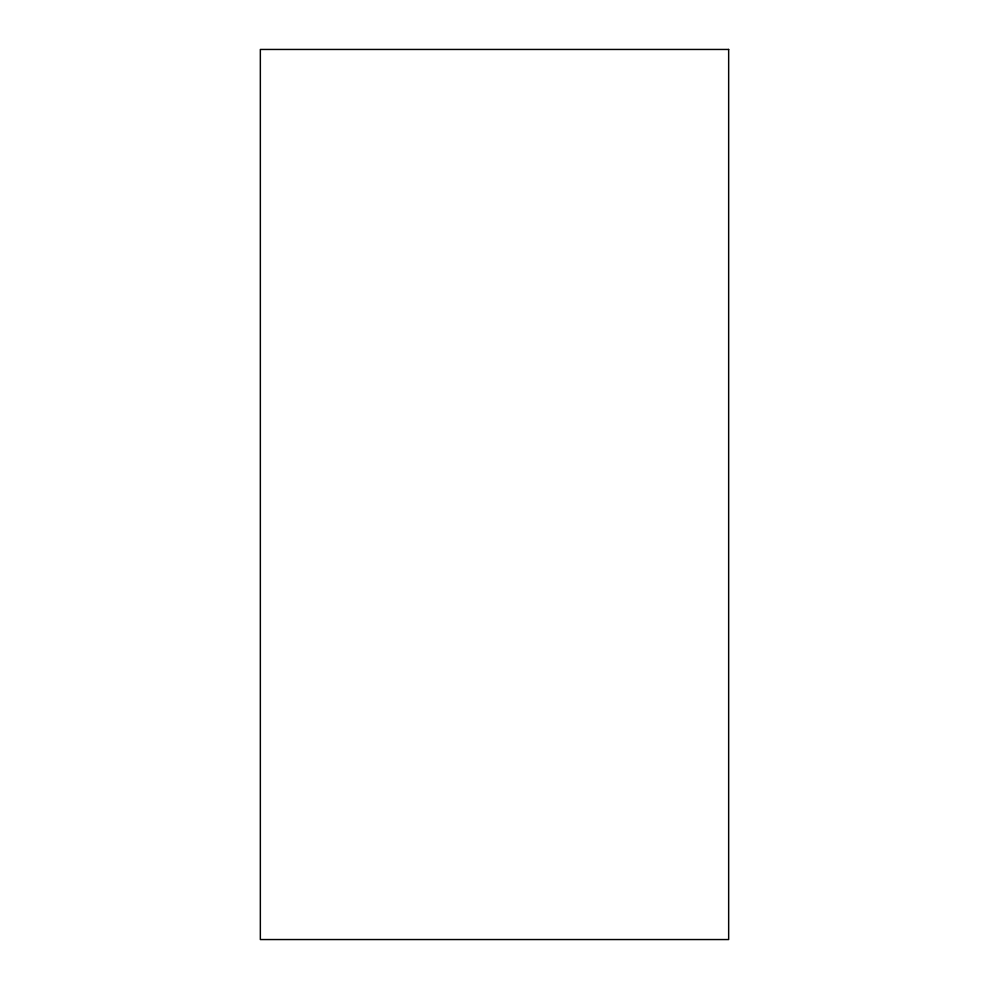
<?xml version="1.0" encoding="UTF-8"?>
<svg xmlns="http://www.w3.org/2000/svg" width="989" height="989" viewBox="0 0 989 989"><rect width="100%" height="100%" fill="white"/><g stroke="black" fill="none" stroke-linecap="round" stroke-linejoin="round"><path stroke-width="1.48" d="M728.658 49.45L260.342 49.45L260.342 939.55L728.658 939.55L728.658 49.45"/></g></svg>
